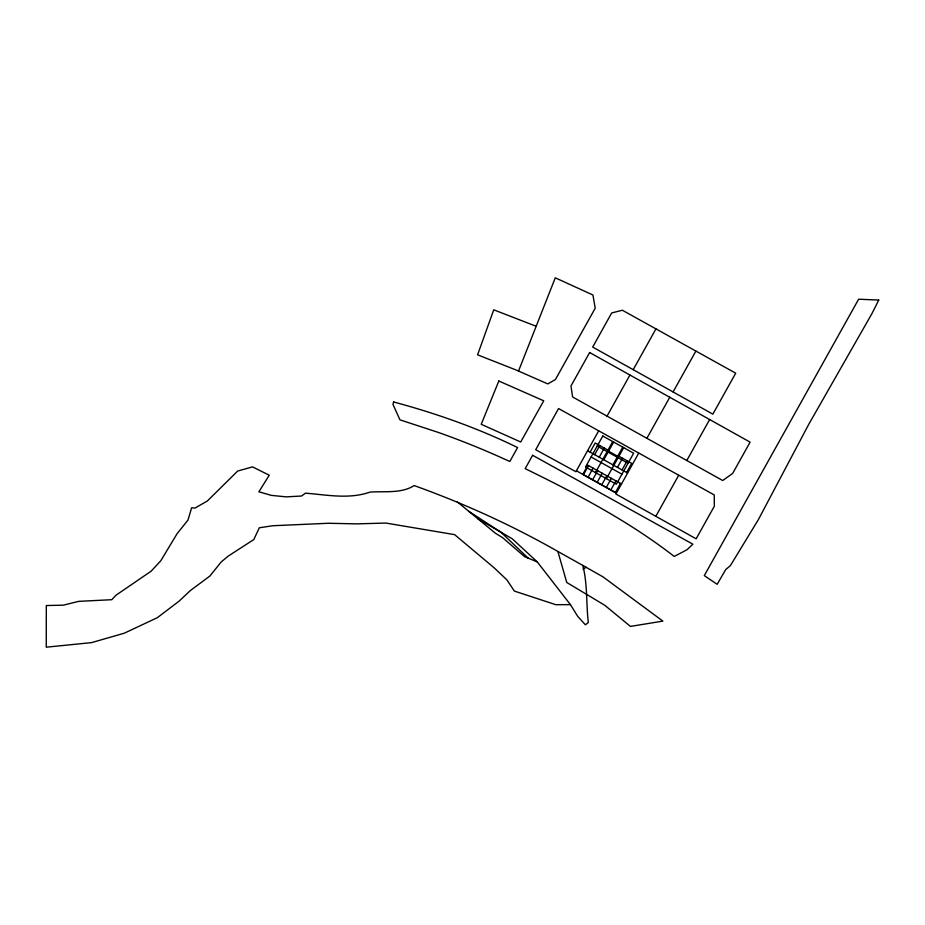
<?xml version="1.0" encoding="UTF-8"?>
<svg xmlns="http://www.w3.org/2000/svg" width="925" height="925" viewBox="0 0 925 925"><rect width="100%" height="100%" fill="white"/><g stroke="black" fill="none" stroke-linecap="round" stroke-linejoin="round"><path stroke-width="1.39" d="M518.532 371.017L555.278 277.812L592.937 295.006L595.214 308.21L555.439 379.516L547.773 383.91L516.566 370.185L477.578 354.83L493.742 309.817L536.165 326.271M598.683 430.842L575.893 471.704L535.702 449.723L558.561 408.549L714.239 494.944L714.343 506.206L696.143 538.812L615.9 494.031L638.747 453.065M607.043 416.111L629.948 375.03M633.209 369.676L655.952 328.884L735.71 373.191L712.851 414.146L592.682 347.06L611.691 312.951L622.352 310.233L655.952 328.884M590.104 452.117L595.191 443.006L608.881 450.637M582.785 474.352L587.872 465.229L621.496 483.983M588.566 465.61L583.478 474.733L615.403 492.539L620.49 483.417M594.671 454.661L599.758 445.549M588.034 477.277L593.122 468.154M599.227 457.204L604.314 448.093M595.457 472.548L612.743 441.56M592.59 479.821L597.689 470.698M603.794 459.76L613.657 442.069M597.157 482.364L602.244 473.242M601.712 484.908L606.8 475.785M612.905 464.847L622.779 447.157M606.395 478.653L623.681 447.665M606.28 487.452L611.367 478.329M617.472 467.391L622.56 458.268M610.835 489.996L615.923 480.873M622.028 469.935L627.115 460.812M626.595 472.478L631.683 463.356L618.004 455.724M646.887 438.3L669.769 397.276M673.088 391.946L695.878 351.072M655.837 516.289L678.707 475.253M686.789 460.523L709.637 419.545M583.051 569.141L586.149 567.314L602.973 576.842L662.878 621.114L630.434 626.41L604.765 605.274L566.759 582.472L557.868 551.45C512.034 525.331 463.807 503.35 414.123 485.567C401.427 493.777 384.592 491.025 370.058 492.1C348.817 499.477 327.149 494.875 305.435 493.164L301.585 496.02L286.149 496.864L271.383 495.384L258.896 491.811L269.256 475.219L252.548 466.882L237.679 471.033L207.373 500.98L194.99 508.068L191.648 507.744L187.983 520.058L177.033 533.783L160.753 560.816L151.087 571.222L116.111 595.133L111.786 599.701L78.66 601.366L63.316 605.181L46.319 605.528L46.25 647.188L91.563 642.621L124.285 633.197L157.319 617.703L179.196 601.053L190.365 590.543L209.894 576.032L221.156 562.018L228.186 556.133L253.808 539.553L259.312 527.782L272.898 525.735L328.259 523.273L357.015 523.874L385.806 523.053L454.603 534.638L494.158 567.811L506.958 579.952L514.358 591.075L555.809 604.696L570.447 604.638L577.767 616.455L585.398 624.803L588.335 622.548C586.034 603.482 587.687 584.068 582.773 565.406L557.868 551.45M570.447 604.638L537.24 561.891L524.591 556.665L502.46 537.552L495.546 533.343L457.378 501.928M608.569 451.192L617.692 456.279M597.203 446.035L628.04 463.24M587.595 450.718L627.601 473.045M591.098 456.973L621.935 474.19M576.402 470.79L616.408 493.118M582.773 565.406L586.149 567.314M477.971 518.867L512.23 538.789L537.24 561.891M468.871 511.386L501.015 532.268L528.221 558.168M393.622 401.97L392.952 404.329L399.947 419.834L438.392 432.449A823.377 823.377 0 0 1 497.546 455.967L509.825 461.483L517.595 447.573C477.971 428.148 436.218 413.394 393.622 401.97M498.818 381.007L481.231 424.297L520.706 442.011L543.727 400.803L498.818 381.007M878.75 300.082L871.986 313.517L808.623 424.552L758.488 519.422L730.38 565.649L725.72 569.557L717.164 584.322L704.295 575.616L858.631 299.203L878.75 300.082M532.615 455.285L525.203 468.651C577.027 494.019 628.48 520.972 674.232 556.445L687.044 549.716L692.871 544.201L532.615 455.285M589.641 352.529L570.968 385.991L572.61 396.964L722.714 480.514L732.635 473.45L750.117 442.138L589.641 352.529M602.788 436.01L585.502 466.998L616.351 484.203L633.637 453.215L602.788 436.01"/></g></svg>
